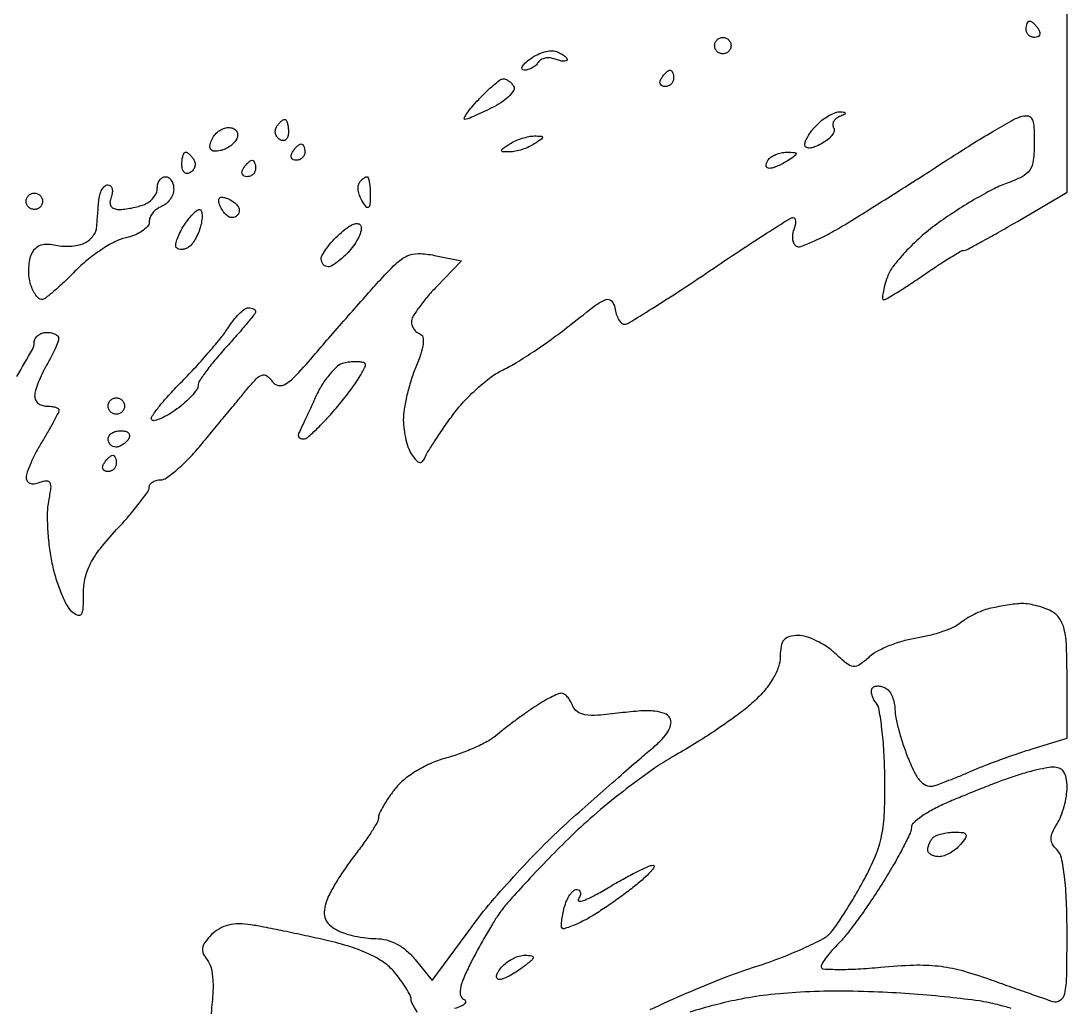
# Model space of a CAD drawing. Extents: x 0 to 102, y 0 to 135.
# Drawn here: x 90.72 to 101.52, y 110.63 to 120.81 of the extents above; entities that cross this region are included whole.
import ezdxf

# ---------------------------------------------------------------- set-up
doc = ezdxf.new("R2010")
doc.units = 0
doc.header["$MEASUREMENT"] = 0

msp = doc.modelspace()

# ---------------------------------------------------------------- linework, layer by layer
for points in [[(90.678333, 117.136443, 0.003456), (90.839839, 117.417135, 0.126296), (90.859058, 117.48825, -0.118737), (90.869317, 117.528588, -0.099275), (90.897283, 117.562936, -0.091082), (90.93873, 117.586006, -0.081742), (90.9873, 117.594, -0.048185), (91.03565, 117.58933, -0.070287), (91.076043, 117.575362, -0.093042), (91.102648, 117.554763, -0.195856), (91.111202, 117.53055, -0.082449), (91.103377, 117.494146, -0.01178), (91.073569, 117.42361, -0.013124), (91.033812, 117.341228, -0.01086), (90.9873, 117.2556, 0.018313), (90.940801, 117.166867, 0.018436), (90.901031, 117.075164, 0.018599), (90.872375, 116.992884, 0.067503), (90.863398, 116.93835, 0.120263), (90.872037, 116.898024, 0.103836), (90.898557, 116.863664, 0.094731), (90.939062, 116.840601, 0.082366), (90.9873, 116.8326, -0.030066), (91.035917, 116.829674, -0.046772), (91.076923, 116.820775, -0.059331), (91.105471, 116.807831, -0.26243), (91.1142, 116.792345, -0.117594), (91.107932, 116.766063, -0.005239), (91.06459, 116.682547, -0.008579), (91.010019, 116.584142, -0.006006), (90.945316, 116.475095, 0.014994), (90.88064, 116.361486, 0.017184), (90.825949, 116.249183, 0.016497), (90.786282, 116.151525, 0.087666), (90.776116, 116.095005, 0.140919), (90.786631, 116.058013, 0.169432), (90.814644, 116.035443, 0.120928), (90.859037, 116.030906, 0.05695), (90.91521, 116.045407, -0.068749), (90.98498, 116.061679, -0.315199), (91.019136, 116.042176, -0.143973), (91.028065, 115.985138, -0.01565), (91.006374, 115.852402, 0.044466), (90.993581, 115.730317, 0.017722), (90.996935, 115.561889, 0.017373), (91.013421, 115.379386, 0.020926), (91.041989, 115.209574, 0.021867), (91.082994, 115.050483, 0.02382), (91.136782, 114.900152, 0.024188), (91.194758, 114.776879, 0.097835), (91.246926, 114.712765, 0.070765), (91.30949, 114.674284, 0.367907), (91.345343, 114.685176, 0.131561), (91.36427, 114.744432, 0.011885), (91.368, 114.901334, -0.057662), (91.38637, 115.060089, -0.062175), (91.440464, 115.2062, -0.048346), (91.541356, 115.361752, -0.019619), (91.7064, 115.553287, 0.009902), (91.836035, 115.697948, 0.013928), (91.945395, 115.832353, 0.01011), (92.030071, 115.947291, 0.154902), (92.0448, 115.993694, -0.15046), (92.053901, 116.023252, -0.098536), (92.079508, 116.048433, -0.081645), (92.11778, 116.065416, -0.063763), (92.162954, 116.0712, 0.157255), (92.225787, 116.091463, 0.022205), (92.333898, 116.176818, 0.023519), (92.456268, 116.293066, 0.018047), (92.578972, 116.43075, 0.000106), (92.705799, 116.583909, 0.000088), (92.840586, 116.74681, 0.000089), (92.963953, 116.896016, 0.000242), (93.051299, 117.0018, -0.016428), (93.151318, 117.115245, -0.127141), (93.210637, 117.152636, -0.246465), (93.260633, 117.143859, -0.074222), (93.315853, 117.0864, 0.198164), (93.380083, 117.045937, 0.188315), (93.455914, 117.061416, 0.063247), (93.565464, 117.153679, 0.008943), (93.761722, 117.374474, -0.001666), (93.919529, 117.557302, -0.001139), (94.09997, 117.763996, -0.001147), (94.274818, 117.962446, -0.00232), (94.4136, 118.117775, -0.016142), (94.59107, 118.302225, -0.083293), (94.707093, 118.38266, -0.115767), (94.824197, 118.407557, -0.044926), (94.989966, 118.389113), (95.270231, 118.332124), (95.011116, 118.064784, 0.016337), (94.911896, 117.955487, 0.020805), (94.828115, 117.848166, 0.019279), (94.766461, 117.754609, 0.136876), (94.752, 117.702772, 0.085805), (94.758638, 117.664376, 0.069387), (94.778017, 117.627238, 0.06967), (94.806717, 117.596957, 0.088059), (94.840568, 117.578577, -0.268093), (94.86986, 117.545526, -0.081206), (94.872593, 117.475956, -0.049118), (94.849425, 117.372815, -0.019169), (94.798268, 117.235845, 0.023052), (94.748251, 117.098688, 0.017913), (94.706223, 116.945501, 0.018243), (94.677331, 116.799575, 0.041145), (94.668695, 116.687267, 0.032865), (94.675787, 116.587845, 0.02733), (94.695973, 116.483762, 0.028193), (94.725167, 116.390241, 0.064237), (94.759736, 116.325, 0.032714), (94.803786, 116.270634, 0.157173), (94.838077, 116.251334, 0.262406), (94.866449, 116.260497, 0.089311), (94.890562, 116.298365, -0.041503), (94.919922, 116.355904, -0.005828), (94.991546, 116.46853, -0.006621), (95.079831, 116.600006, -0.005584), (95.176649, 116.73685, -0.029956), (95.290847, 116.876119, -0.022719), (95.4315, 117.014891, -0.023172), (95.575943, 117.133354, -0.048545), (95.700177, 117.208424, 0.026348), (95.83603, 117.282502, 0.009513), (96.02114, 117.401394, 0.009405), (96.21933, 117.539547, 0.011037), (96.4017, 117.678082, -0.005941), (96.653501, 117.873439, -0.072594), (96.760049, 117.932065, -0.30717), (96.817259, 117.918188, -0.145297), (96.851734, 117.846494, 0.038604), (96.867246, 117.782223, 0.052887), (96.891474, 117.727919, 0.064966), (96.920161, 117.690579, 0.199058), (96.949057, 117.6786, 0.13803), (96.997423, 117.692211, 0.002297), (97.236941, 117.840133, 0.005737), (97.514468, 118.017752, 0.003758), (97.830383, 118.2285, -0.002807), (98.145039, 118.439275, -0.004381), (98.418582, 118.616867, -0.001358), (98.656928, 118.767747, -0.141339), (98.693861, 118.7784, -0.282486), (98.71, 118.768492, -0.108178), (98.716899, 118.741919, -0.065956), (98.713151, 118.70183, -0.035384), (98.698646, 118.654209, 0.059135), (98.68577, 118.603417, 0.068147), (98.686067, 118.553473, 0.07895), (98.698897, 118.511937, 0.140935), (98.722745, 118.485671, 0.231837), (98.771672, 118.480864, 0.015298), (98.906579, 118.536045, 0.01963), (99.068905, 118.61609, 0.013232), (99.2478, 118.719432, 0.00246), (99.463398, 118.853169, 0.001144), (99.741902, 119.02872, 0.001133), (100.033454, 119.214356, 0.001582), (100.2933, 119.381793, -0.004648), (100.530899, 119.532841, -0.005754), (100.755031, 119.668866, -0.004774), (100.945375, 119.778968, -0.042169), (101.03355, 119.819469, -0.096014), (101.10944, 119.831315, -0.262077), (101.154171, 119.803938, -0.113197), (101.176577, 119.72704, -0.014523), (101.1816, 119.55414, -0.027574), (101.171474, 119.370659, -0.123014), (101.134282, 119.270354, -0.126678), (101.054898, 119.200881, -0.029991), (100.891962, 119.130656, 0.033194), (100.75144, 119.069022, 0.01224), (100.561851, 118.964417, 0.012069), (100.359784, 118.83975, 0.01421), (100.174906, 118.711811, 0.023407), (100.005259, 118.574463, 0.023285), (99.848883, 118.421629, 0.023897), (99.725227, 118.275565, 0.078896), (99.665245, 118.16505, 0.015779), (99.636832, 118.07581, 0.028245), (99.620029, 118.000741, 0.030539), (99.614328, 117.945411, 0.426455), (99.626808, 117.9324, 0.134705), (99.655938, 117.940393, 0.003942), (99.766106, 118.006954, 0.00765), (99.894972, 118.088948, 0.005168), (100.0395, 118.1862, -0.005153), (100.184019, 118.283453, -0.00763), (100.312855, 118.365446, -0.003923), (100.423008, 118.432025, -0.134761), (100.45206, 118.44, 0.122245), (100.482538, 118.447565, 0.002148), (100.633344, 118.52817, 0.00527), (100.808438, 118.625123, 0.003472), (101.007867, 118.740153), (101.52, 119.040305), (101.52, 121.405426)], [(97.218323, 110.600701, -0.008763), (97.58925, 110.769168, -0.008788), (97.96151, 110.922719, -0.015663), (98.273622, 111.033941, 0.012733), (98.545928, 111.129184, 0.015491), (98.795531, 111.232634, 0.014093), (98.998376, 111.331139, 0.096397), (99.084877, 111.400016, 0.029125), (99.146637, 111.481611, 0.007443), (99.236752, 111.620733, 0.007558), (99.335017, 111.782899, 0.007601), (99.428145, 111.947658, 0.026825), (99.542985, 112.188071, 0.048788), (99.606119, 112.396219, 0.03992), (99.634729, 112.639214, 0.012586), (99.639204, 113.005158, 0.01146), (99.629924, 113.263856, 0.015024), (99.608949, 113.499375, 0.012528), (99.580935, 113.692669, 0.12184), (99.548109, 113.767894, -0.047851), (99.520097, 113.81274, -0.062442), (99.504072, 113.858338, -0.076761), (99.501701, 113.897785, -0.174799), (99.514216, 113.924416, -0.134445), (99.539585, 113.938878, -0.075499), (99.575134, 113.942449, -0.066233), (99.615039, 113.935069, -0.059678), (99.653171, 113.917379, -0.105342), (99.687758, 113.884275, -0.051394), (99.716895, 113.830262, -0.04776), (99.736711, 113.765413, -0.05032), (99.7434, 113.699119, 0.051271), (99.752085, 113.614643, 0.014556), (99.782746, 113.486023, 0.0145), (99.826071, 113.341953, 0.014874), (99.877342, 113.20187, 0.021157), (99.948622, 113.043498, 0.074057), (100.012863, 112.952181, 0.13197), (100.078774, 112.912001, 0.15123), (100.152292, 112.913115, 0.011934), (100.223569, 112.938264, 0.004005), (100.326433, 112.978289, 0.003982), (100.439591, 113.024414, 0.004544), (100.5471, 113.070389, -0.011058), (100.669732, 113.120953, -0.005047), (100.831964, 113.181808, -0.004995), (101.004236, 113.242513, -0.006854), (101.16045, 113.29343), (101.52, 113.405197), (101.52, 114.016122, 0.008816), (101.51407, 114.352401, 0.048753), (101.490153, 114.53159, 0.097781), (101.440964, 114.640258, 0.115356), (101.356362, 114.714623, 0.036688), (101.282475, 114.747447, 0.026089), (101.195669, 114.773592, 0.026479), (101.109737, 114.789889, 0.049612), (101.039112, 114.792386, 0.015144), (100.968128, 114.785688, 0.008106), (100.880921, 114.773347, 0.008064), (100.792257, 114.75786, 0.012479), (100.7163, 114.741352, 0.034365), (100.642269, 114.717829, 0.021749), (100.559526, 114.680891, 0.021823), (100.481033, 114.637295, 0.037168), (100.4202, 114.593411, -0.069298), (100.349374, 114.548922, -0.022573), (100.234302, 114.503314, -0.022008), (100.10034, 114.4636, -0.023108), (99.965557, 114.436561, 0.031078), (99.828372, 114.40676, 0.025954), (99.687208, 114.358731, 0.026742), (99.562428, 114.301003, 0.062275), (99.478221, 114.242002, -0.030661), (99.37755, 114.161544, -0.182395), (99.313507, 114.145046, -0.14511), (99.246361, 114.17319, -0.017272), (99.123711, 114.280686, 0.041465), (99.035491, 114.350766, 0.03481), (98.931738, 114.41001, 0.036204), (98.828707, 114.450788, 0.076269), (98.743897, 114.4638, 0.062314), (98.653945, 114.452546, 0.154846), (98.598232, 114.417911, 0.134904), (98.568105, 114.35378, 0.042771), (98.559, 114.247531, -0.083639), (98.540915, 114.140173, -0.049197), (98.486263, 114.021662, -0.042808), (98.399371, 113.898907, -0.031583), (98.28405, 113.778706, -0.025921), (98.141914, 113.661124, -0.010028), (97.93366, 113.512683, -0.009897), (97.70108, 113.360501, -0.012063), (97.477334, 113.227748, 0.025832), (97.232849, 113.073439, 0.012222), (96.933493, 112.850967, 0.012077), (96.630876, 112.602371, 0.016706), (96.372695, 112.364123, 0.00554), (96.142801, 112.132216, 0.006124), (95.925756, 111.902806, 0.005721), (95.745229, 111.702706, 0.031084), (95.655659, 111.5874, 0.013281), (95.589279, 111.484229, 0.006016), (95.507614, 111.345843, 0.005952), (95.424905, 111.197697, 0.008111), (95.354116, 111.062078, 0.01806), (95.288419, 110.918347, 0.054503), (95.258309, 110.815083, 0.099406), (95.259919, 110.746122, 0.242075), (95.291617, 110.708221, -0.2303), (95.309455, 110.687835, -0.264328), (95.303108, 110.663054, -0.095881), (95.263904, 110.635533, -0.031389), (95.197495, 110.610678)], [(94.813301, 110.571522, -0.012865), (94.761208, 110.662764, -0.114579), (94.749185, 110.707085, 0.111028), (94.738184, 110.748797, 0.018356), (94.696905, 110.821613, 0.019382), (94.640917, 110.905017, 0.016061), (94.57516, 110.989381, 0.068837), (94.467499, 111.087517, 0.04101), (94.316724, 111.173789, 0.033713), (94.122089, 111.249356, 0.019603), (93.880025, 111.314721, 0.002829), (93.660277, 111.363602, 0.002584), (93.433261, 111.411528, 0.002583), (93.230031, 111.452243, 0.008413), (93.094849, 111.476246, 0.04048), (92.970451, 111.485967, 0.060855), (92.862585, 111.472469, 0.067657), (92.769753, 111.435266, 0.067385), (92.690079, 111.374593, 0.036049), (92.623577, 111.297742, 0.11777), (92.597151, 111.236406, 0.147915), (92.604255, 111.178153, 0.069528), (92.644545, 111.113009, -0.116553), (92.684821, 111.031853, -0.043904), (92.702736, 110.905503, -0.032612), (92.700664, 110.734234, -0.014328), (92.676669, 110.508622, 0.014509)], [(100.944355, 110.613436, -0.001205), (100.8009, 110.6518, 0.031897), (100.614417, 110.689593, 0.007662), (100.300967, 110.727661, 0.007839), (99.939103, 110.760263, 0.007698), (99.5742, 110.781738, 0.010875), (99.156334, 110.790781, 0.013585), (98.768456, 110.780197, 0.014899), (98.419411, 110.750723, 0.022784), (98.119563, 110.702457, 0.011868), (97.879138, 110.646444, 0.009726), (97.625011, 110.575544, 0.009854)]]:
    msp.add_lwpolyline(points, format="xyb")
for points in [[(101.134307, 120.8088, -0.151918), (101.152135, 120.803255, -0.038439), (101.176014, 120.783949, -0.035638), (101.201143, 120.756583, -0.029505), (101.2239, 120.7242, -0.082592), (101.237141, 120.691874, -0.161196), (101.234509, 120.664451, -0.182303), (101.216621, 120.646223, -0.108972), (101.186593, 120.6396, -0.093332), (101.152393, 120.64604, -0.09642), (101.123318, 120.664451, -0.099167), (101.103858, 120.69192, -0.105053), (101.097, 120.7242, -0.042167), (101.099736, 120.756589, -0.061769), (101.107959, 120.783949, -0.081139), (101.120041, 120.802501, -0.210953)], [(97.9668, 120.6396, -0.099038), (97.999087, 120.633141, -0.097945), (98.026549, 120.614749, -0.097945), (98.044941, 120.587287, -0.099038), (98.0514, 120.555, -0.099038), (98.044941, 120.522713, -0.097945), (98.026549, 120.495251, -0.097945), (97.999087, 120.476859, -0.099038), (97.9668, 120.4704, -0.099038), (97.934513, 120.476859, -0.097945), (97.907051, 120.495251, -0.097945), (97.888659, 120.522713, -0.099038), (97.8822, 120.555, -0.099038), (97.888659, 120.587287, -0.097945), (97.907051, 120.614749, -0.097945), (97.934513, 120.633141, -0.099038)], [(96.250106, 120.494238, -0.031525), (96.291947, 120.475077, -0.041071), (96.327295, 120.452192, -0.046369), (96.352113, 120.429102, -0.184241), (96.3594, 120.409997, -0.332453), (96.350015, 120.397442, -0.082705), (96.322919, 120.394122, -0.052586), (96.282843, 120.400105, -0.028296), (96.235209, 120.415354, 0.066719), (96.183996, 120.427516, 0.072258), (96.132812, 120.425245, 0.081026), (96.089487, 120.409416, 0.126981), (96.061016, 120.382105, -0.074671), (96.034803, 120.35115, -0.053157), (95.997568, 120.324966, -0.053084), (95.95558, 120.307184, -0.073765), (95.915238, 120.3012, -0.264798), (95.895148, 120.312642, -0.266032), (95.894794, 120.335712, -0.08248), (95.924607, 120.373401, -0.026401), (95.980136, 120.418689, -0.044944), (96.049698, 120.460532, -0.044744), (96.125719, 120.489345, -0.048531), (96.196727, 120.501965, -0.111787)], [(97.421893, 120.3012, -0.210953), (97.436159, 120.294901, -0.081139), (97.448241, 120.276349, -0.061769), (97.456464, 120.248989, -0.042167), (97.4592, 120.2166, -0.105053), (97.452342, 120.18432, -0.099167), (97.432882, 120.156851, -0.09642), (97.403807, 120.13844, -0.093332), (97.369607, 120.132, -0.108972), (97.339579, 120.138623, -0.182303), (97.321691, 120.156851, -0.161196), (97.319059, 120.184274, -0.082592), (97.3323, 120.2166, -0.029505), (97.355057, 120.248983, -0.035638), (97.380186, 120.276349, -0.038439), (97.404065, 120.295655, -0.151918)], [(95.698757, 120.211426, -0.118716), (95.724784, 120.207544, -0.056435), (95.754747, 120.191287, -0.05135), (95.783788, 120.166201, -0.050577), (95.807273, 120.135603, -0.267515), (95.808517, 120.095232, -0.0679), (95.768495, 120.040064, -0.050864), (95.698027, 119.979986, -0.031781), (95.604967, 119.924103, -0.0074), (95.504699, 119.874119, -0.009894), (95.412198, 119.831935, -0.007412), (95.334091, 119.799532, -0.09489), (95.303117, 119.7936, -0.56505), (95.295603, 119.806075, -0.030594), (95.32496, 119.854208, -0.024003), (95.376237, 119.920712, -0.012018), (95.446966, 119.999926, -0.012808), (95.525278, 120.079323, -0.017006), (95.60068, 120.147163, -0.01437), (95.666036, 120.198932, -0.139109)], [(99.178393, 119.871521, -0.023655), (99.221349, 119.866595, -0.40557), (99.229046, 119.856229, -0.254039), (99.219282, 119.842821, -0.015145), (99.171823, 119.821995, 0.074132), (99.134606, 119.800128, 0.10206), (99.110041, 119.770253, 0.121787), (99.101876, 119.737228, 0.139281), (99.110742, 119.706019, -0.218511), (99.115063, 119.671156, -0.086917), (99.092264, 119.627399, -0.064226), (99.046755, 119.581581, -0.042302), (98.984369, 119.541068, -0.030081), (98.914206, 119.508783, -0.077962), (98.859974, 119.496912, -0.158704), (98.826565, 119.505617, -0.25564), (98.8128, 119.530781, -0.107952), (98.821591, 119.571025, -0.031196), (98.851852, 119.627416, -0.029803), (98.894862, 119.688371, -0.027841), (98.945743, 119.745257, -0.036107), (99.003975, 119.795636, -0.035965), (99.068923, 119.837186, -0.038316), (99.130854, 119.864891, -0.103096)], [(93.445693, 119.7936, -0.279105), (93.460086, 119.784887, -0.051652), (93.472041, 119.754856, -0.042195), (93.480294, 119.712246, -0.026751), (93.483, 119.661707, -0.067432), (93.476688, 119.615117, -0.140899), (93.457743, 119.584167, -0.190788), (93.429672, 119.573456, -0.136093), (93.39702, 119.582953, -0.090427), (93.367894, 119.609225, -0.095498), (93.350594, 119.643616, -0.099685), (93.347733, 119.680727, -0.108373), (93.359713, 119.714846, -0.031646), (93.381088, 119.744988, -0.037297), (93.405047, 119.770466, -0.040575), (93.428062, 119.788345, -0.145859)], [(92.864601, 119.709, -0.088769), (92.909597, 119.700948, -0.129021), (92.942468, 119.677936, -0.141484), (92.957929, 119.643527, -0.116171), (92.95429, 119.60325, -0.094989), (92.930478, 119.560763, -0.055843), (92.888079, 119.520546, -0.053079), (92.834782, 119.488499, -0.061011), (92.778336, 119.470204, -0.054411), (92.716851, 119.465098, -0.213542), (92.683336, 119.481149, -0.215418), (92.673149, 119.516704, -0.055332), (92.688648, 119.575954, -0.074942), (92.717501, 119.626815, -0.064529), (92.761394, 119.669918, -0.066848), (92.813038, 119.699072, -0.095395)], [(93.614893, 119.5398, -0.210953), (93.629159, 119.533501, -0.081139), (93.641241, 119.514949, -0.061769), (93.649464, 119.487589, -0.042167), (93.6522, 119.4552, -0.105053), (93.645342, 119.42292, -0.099167), (93.625882, 119.395451, -0.09642), (93.596807, 119.37704, -0.093332), (93.562607, 119.3706, -0.108972), (93.532579, 119.377223, -0.182303), (93.514691, 119.395451, -0.161196), (93.512059, 119.422874, -0.082592), (93.5253, 119.4552, -0.029505), (93.548057, 119.487583, -0.035638), (93.573186, 119.514949, -0.038439), (93.597065, 119.534255, -0.151918)], [(96.021, 119.621809, -0.012417), (96.094327, 119.619988, -0.399741), (96.1056, 119.608141, -0.246842), (96.095957, 119.589799, -0.007261), (96.021, 119.5398, -0.038252), (95.963133, 119.508392, -0.027073), (95.8941, 119.481881, -0.027466), (95.824961, 119.463665, -0.050718), (95.7672, 119.457791, -0.012417), (95.693873, 119.459612, -0.399741), (95.6826, 119.471459, -0.246842), (95.692243, 119.489801, -0.007261), (95.7672, 119.5398, -0.038252), (95.825067, 119.571208, -0.027073), (95.8941, 119.597719, -0.027466), (95.963239, 119.615935, -0.050718)], [(92.420507, 119.4552, -0.145859), (92.438138, 119.449945, -0.040575), (92.461153, 119.432066, -0.037297), (92.485112, 119.406588, -0.031646), (92.506487, 119.376446, -0.108373), (92.518467, 119.342327, -0.099685), (92.515606, 119.305216, -0.095498), (92.498306, 119.270825, -0.090427), (92.46918, 119.244553, -0.136093), (92.436528, 119.235056, -0.190788), (92.408457, 119.245767, -0.140899), (92.389512, 119.276717, -0.067432), (92.3832, 119.323307, -0.026751), (92.385906, 119.373846, -0.042195), (92.394159, 119.416456, -0.051652), (92.406114, 119.446487, -0.279105)], [(98.627443, 119.453905, -0.012098), (98.70802, 119.451224, -0.343021), (98.722764, 119.438337, -0.295079), (98.714897, 119.41877, -0.010223), (98.6436, 119.3706, -0.021347), (98.589993, 119.339115, -0.021318), (98.533872, 119.312301, -0.021733), (98.482994, 119.293171, -0.074451), (98.448257, 119.287295, -0.157323), (98.426652, 119.293817, -0.195945), (98.415278, 119.311232, -0.128516), (98.417013, 119.33827, -0.058538), (98.4321, 119.3706, -0.101161), (98.462524, 119.402919, -0.052761), (98.51105, 119.429968, -0.049393), (98.568843, 119.448125, -0.053738)], [(93.107293, 119.3706, -0.210953), (93.121559, 119.364301, -0.081139), (93.133641, 119.345749, -0.061769), (93.141864, 119.318389, -0.042167), (93.1446, 119.286, -0.105053), (93.137742, 119.25372, -0.099167), (93.118282, 119.226251, -0.09642), (93.089207, 119.20784, -0.093332), (93.055007, 119.2014, -0.108972), (93.024979, 119.208023, -0.182303), (93.007091, 119.226251, -0.161196), (93.004459, 119.253674, -0.082592), (93.0177, 119.286, -0.029505), (93.040457, 119.318383, -0.035638), (93.065586, 119.345749, -0.038439), (93.089465, 119.365055, -0.151918)], [(92.214, 119.2014, -0.151099), (92.246264, 119.191422, -0.09843), (92.273749, 119.163343, -0.081424), (92.292288, 119.121379, -0.063461), (92.2986, 119.071845, -0.088478), (92.289118, 119.018678, -0.06652), (92.261323, 118.966042, -0.065663), (92.220211, 118.921895, -0.081035), (92.1717, 118.893594, 0.070183), (92.123186, 118.866676, 0.063345), (92.082077, 118.826558, 0.066804), (92.054251, 118.779891, 0.101409), (92.0448, 118.733771, -0.180342), (92.027496, 118.687356, -0.064942), (91.974008, 118.639739, -0.053943), (91.896038, 118.598159, -0.041505), (91.803807, 118.569713, 0.065366), (91.691546, 118.529148, 0.026243), (91.550415, 118.446499, 0.025425), (91.405735, 118.340326, 0.029282), (91.279611, 118.224591, -0.010229), (91.166586, 118.112653, -0.01453), (91.061298, 118.018231, -0.010493), (90.97095, 117.94502, -0.166518), (90.934105, 117.9324, -0.188606), (90.906721, 117.943111, -0.051394), (90.87544, 117.978602, -0.044409), (90.845567, 118.029472, -0.033734), (90.821883, 118.089682, -0.048958), (90.806824, 118.160507, -0.032691), (90.802985, 118.243389, -0.032894), (90.80993, 118.325066, -0.054006), (90.827648, 118.392075, -0.086339), (90.863363, 118.451839, -0.110594), (90.914649, 118.489991, -0.100262), (90.981392, 118.504878, -0.060709), (91.062216, 118.496631, 0.038354), (91.14001, 118.48517, 0.029547), (91.22583, 118.484266, 0.030291), (91.306573, 118.493111, 0.060583), (91.368, 118.511488, 0.061097), (91.417162, 118.540541, 0.054154), (91.460108, 118.581687, 0.057246), (91.490797, 118.628098, 0.09782), (91.50336, 118.67265, 0.000549), (91.507483, 118.72491, 0.000215), (91.513063, 118.797038, 0.000213), (91.519032, 118.875073, 0.000265), (91.52451, 118.9476, -0.045961), (91.535407, 119.012353, -0.062929), (91.557544, 119.067097, -0.07948), (91.586863, 119.104213, -0.188066), (91.619145, 119.1168, -0.184534), (91.646266, 119.106438, -0.147206), (91.662714, 119.079523, -0.100118), (91.665042, 119.038491, -0.055937), (91.652394, 118.9899, 0.076193), (91.640937, 118.937263, 0.157945), (91.651272, 118.896969, 0.166535), (91.682685, 118.871754, 0.086801), (91.73273, 118.863, 0.031055), (91.791794, 118.866672, 0.01719), (91.863168, 118.878084, 0.017087), (91.934951, 118.894673, 0.026289), (91.995581, 118.914351, 0.070559), (92.04674, 118.942786, 0.063449), (92.090091, 118.985236, 0.066819), (92.119432, 119.034662, 0.100912), (92.1294, 119.083551, -0.070083), (92.135744, 119.128591, -0.085896), (92.154251, 119.166782, -0.100138), (92.181739, 119.192316, -0.138107)], [(94.291693, 119.2014, -0.326259), (94.306172, 119.190826, -0.030594), (94.31766, 119.145485, -0.030006), (94.325508, 119.084015, -0.01845), (94.327705, 119.01105, -0.012382), (94.324639, 118.913986, -0.204688), (94.310572, 118.885602, -0.422266), (94.288772, 118.887619, -0.02886), (94.248687, 118.943561, -0.045296), (94.222042, 118.995561, -0.049042), (94.206048, 119.050156, -0.054724), (94.202229, 119.09924, -0.131214), (94.212675, 119.133911, -0.036773), (94.23139, 119.159736, -0.040854), (94.253092, 119.181575, -0.044834), (94.274468, 119.196747, -0.132684)], [(90.8604, 119.0322, -0.099038), (90.892687, 119.025741, -0.097945), (90.920149, 119.007349, -0.097945), (90.938541, 118.979887, -0.099038), (90.945, 118.9476, -0.099038), (90.938541, 118.915313, -0.097945), (90.920149, 118.887851, -0.097945), (90.892687, 118.869459, -0.099038), (90.8604, 118.863, -0.099038), (90.828113, 118.869459, -0.097945), (90.800651, 118.887851, -0.097945), (90.782259, 118.915313, -0.099038), (90.7758, 118.9476, -0.099038), (90.782259, 118.979887, -0.097945), (90.800651, 119.007349, -0.097945), (90.828113, 119.025741, -0.099038)], [(92.852808, 118.97654, -0.049969), (92.8997, 118.952941, -0.054875), (92.939389, 118.921124, -0.062056), (92.966487, 118.886312, -0.135188), (92.9754, 118.853949, -0.099038), (92.969632, 118.825116, -0.097945), (92.953208, 118.800592, -0.097945), (92.928684, 118.784168, -0.099038), (92.899851, 118.7784, -0.135188), (92.867488, 118.787313, -0.062056), (92.832676, 118.814411, -0.054875), (92.800859, 118.8541, -0.049969), (92.77726, 118.900992, -0.051615), (92.763302, 118.952776, -0.240886), (92.772517, 118.981283, -0.240886), (92.801024, 118.990498, -0.051615)], [(92.56483, 118.863, -0.309351), (92.583122, 118.850485, -0.075647), (92.591514, 118.81291, -0.05172), (92.589607, 118.757856, -0.029462), (92.576568, 118.692482, -0.032984), (92.553603, 118.623579, -0.031945), (92.52157, 118.557526, -0.033609), (92.485808, 118.503249, -0.092118), (92.45196, 118.47251, -0.058742), (92.418194, 118.456769, -0.065712), (92.382954, 118.450078, -0.075182), (92.351644, 118.45302, -0.136244), (92.32941, 118.46559, -0.233045), (92.319993, 118.49331, -0.042659), (92.331922, 118.547752, -0.03802), (92.358347, 118.614498, -0.026324), (92.397689, 118.685562, -0.021221), (92.444242, 118.753509, -0.028109), (92.492496, 118.810878, -0.027954), (92.536421, 118.852574, -0.177707)], [(94.2307, 118.6926, -0.143082), (94.232469, 118.645485, -0.045481), (94.20896, 118.57852, -0.04114), (94.167682, 118.504855, -0.03566), (94.11307, 118.435105, -0.022005), (94.050899, 118.372204, -0.026543), (93.987055, 118.319065, -0.02675), (93.929725, 118.280878, -0.134326), (93.892888, 118.2708, -0.112972), (93.865618, 118.277041, -0.100228), (93.8424, 118.294683, -0.094146), (93.826821, 118.321059, -0.086657), (93.8214, 118.352104, -0.133532), (93.832886, 118.394347, -0.025628), (93.876954, 118.461282, -0.025657), (93.938117, 118.536181, -0.021175), (94.010518, 118.609599, -0.028825), (94.089176, 118.674835, -0.068675), (94.155757, 118.711003, -0.131198), (94.203477, 118.715771, -0.278839)], [(93.06973, 117.8478, -0.048237), (93.098383, 117.845029, -0.068236), (93.122607, 117.836757, -0.088418), (93.138927, 117.824563, -0.190433), (93.1446, 117.810208, -0.169794), (93.136091, 117.785874, -0.003874), (93.057739, 117.689084, -0.008233), (92.962224, 117.576764, -0.00543), (92.848904, 117.450658, 0.011649), (92.735428, 117.321174, 0.015645), (92.639169, 117.198424, 0.012734), (92.565803, 117.093064, 0.13751), (92.550146, 117.0441, -0.146632), (92.535739, 117.001678, -0.029041), (92.484936, 116.938419, -0.028494), (92.414848, 116.869205, -0.023137), (92.332455, 116.803136, -0.021548), (92.247057, 116.746384, -0.0329), (92.168078, 116.705501, -0.034748), (92.103817, 116.682594, -0.270941), (92.074264, 116.690336, -0.360605), (92.071318, 116.72185, -0.014731), (92.143311, 116.820917, -0.019844), (92.243356, 116.940282, -0.012037), (92.370493, 117.073693, 0.009583), (92.511019, 117.219711, 0.008401), (92.652269, 117.377462, 0.008474), (92.77501, 117.524219, 0.024888), (92.852573, 117.630643, -0.022377), (92.912537, 117.713792, -0.028975), (92.975056, 117.78401, -0.029304), (93.03211, 117.834741, -0.168626)], [(94.266594, 117.277378, 0.090173), (94.231886, 117.287877, 0.028891), (94.177887, 117.29091, 0.027761), (94.116159, 117.287379, 0.027728), (94.055179, 117.27703, 0.12502), (93.989, 117.243222, 0.037937), (93.909628, 117.162006, 0.035362), (93.831274, 117.053948, 0.032013), (93.766003, 116.932364, -0.000993), (93.70911, 116.808529, -0.001243), (93.655822, 116.693895, -0.000998), (93.610669, 116.59789, -0.009702), (93.590681, 116.55765, 0.111818), (93.584313, 116.533487, 0.167991), (93.590652, 116.512838, 0.150655), (93.609196, 116.499003, 0.085691), (93.637016, 116.4942, 0.181689), (93.682241, 116.511195, 0.012791), (93.783373, 116.604374, 0.016773), (93.900239, 116.725578, 0.011791), (94.023753, 116.869262, 0.013746), (94.136986, 117.015467, 0.023689), (94.221863, 117.143859, 0.021206), (94.27702, 117.246192, 0.407883)], [(91.7064, 116.9172, -0.099038), (91.738687, 116.910741, -0.097945), (91.766149, 116.892349, -0.097945), (91.784541, 116.864887, -0.099038), (91.791, 116.8326, -0.099038), (91.784541, 116.800313, -0.097945), (91.766149, 116.772851, -0.097945), (91.738687, 116.754459, -0.099038), (91.7064, 116.748, -0.099038), (91.674113, 116.754459, -0.097945), (91.646651, 116.772851, -0.097945), (91.628259, 116.800313, -0.099038), (91.6218, 116.8326, -0.099038), (91.628259, 116.864887, -0.097945), (91.646651, 116.892349, -0.097945), (91.674113, 116.910741, -0.099038)], [(91.753693, 116.5788, -0.066118), (91.800361, 116.572602, -0.138808), (91.831483, 116.553949, -0.191142), (91.842432, 116.526318, -0.139169), (91.8333, 116.4942, -0.06081), (91.807395, 116.461839, -0.051032), (91.772989, 116.434451, -0.053229), (91.735719, 116.415801, -0.089642), (91.701407, 116.4096, -0.105429), (91.671033, 116.416077, -0.099231), (91.645185, 116.434451, -0.096318), (91.627859, 116.461905, -0.092995), (91.6218, 116.4942, -0.153634), (91.631954, 116.526465, -0.097988), (91.660544, 116.553949, -0.080552), (91.703262, 116.572494, -0.062283)], [(91.669093, 116.325, -0.210953), (91.683359, 116.318701, -0.081139), (91.695441, 116.300149, -0.061769), (91.703664, 116.272789, -0.042167), (91.7064, 116.2404, -0.105053), (91.699542, 116.20812, -0.099167), (91.680082, 116.180651, -0.09642), (91.651007, 116.16224, -0.093332), (91.616807, 116.1558, -0.108972), (91.586779, 116.162423, -0.182303), (91.568891, 116.180651, -0.161196), (91.566259, 116.208074, -0.082592), (91.5795, 116.2404, -0.029505), (91.602257, 116.272783, -0.035638), (91.627386, 116.300149, -0.038439), (91.651265, 116.319455, -0.151918)], [(96.298605, 113.867163, 0.08944), (96.261118, 113.857773, 0.012903), (96.18979, 113.823349, 0.014288), (96.106823, 113.77759, 0.011782), (96.021, 113.724242, 0.009328), (95.927706, 113.660638, 0.006017), (95.821926, 113.583664, 0.006048), (95.720269, 113.505871, 0.011334), (95.6403, 113.440144, -0.050548), (95.55081, 113.37765, -0.019888), (95.416517, 113.309631, -0.019443), (95.264414, 113.247077, -0.022984), (95.116086, 113.200325, 0.038077), (94.964978, 113.147638, 0.031455), (94.813216, 113.069687, 0.032506), (94.680286, 112.97828, 0.059298), (94.587336, 112.885252, 0.015791), (94.520817, 112.794959, 0.019256), (94.464635, 112.706305, 0.018094), (94.423549, 112.629307, 0.113983), (94.4136, 112.58623, -0.128691), (94.401554, 112.540204, -0.012214), (94.341565, 112.439301, -0.014971), (94.262295, 112.321098, -0.01125), (94.168376, 112.195789, 0.015825), (94.070468, 112.062638, 0.014875), (93.979047, 111.920833, 0.015029), (93.905569, 111.790342, 0.048635), (93.86821, 111.698302, 0.056831), (93.852071, 111.606946, 0.113107), (93.863998, 111.534852, 0.114304), (93.905991, 111.475633, 0.058807), (93.980973, 111.423352, 0.044887), (94.062052, 111.388912, 0.023179), (94.168455, 111.359965, 0.022843), (94.281455, 111.340149, 0.03199), (94.38371, 111.3336, -0.063827), (94.495034, 111.319331, -0.058539), (94.602694, 111.277337, -0.055411), (94.702824, 111.208899, -0.046882), (94.791848, 111.116507), (94.964953, 110.899413), (95.374312, 111.456933, -0.018483), (95.574364, 111.709284, -0.009624), (95.841175, 112.009521, -0.009557), (96.127238, 112.307572, -0.014384), (96.388786, 112.555185, -0.001248), (96.638512, 112.777223, -0.001261), (96.888471, 112.997233, -0.001227), (97.107082, 113.187729, -0.00513), (97.240107, 113.300703, 0.028413), (97.340791, 113.394617, 0.05992), (97.404813, 113.479948, 0.087832), (97.431559, 113.553504, 0.183809), (97.420229, 113.612414, 0.165121), (97.364362, 113.658516, 0.065645), (97.266347, 113.681625, 0.041899), (97.120605, 113.684058, 0.014311), (96.909939, 113.66384, -0.011781), (96.67604, 113.640198, -0.057529), (96.543306, 113.645212, -0.116791), (96.463678, 113.677499, -0.147722), (96.415221, 113.73997, 0.04211), (96.391013, 113.790012, 0.051871), (96.36013, 113.83163, 0.060727), (96.327571, 113.859471, 0.164759)], [(101.37195, 113.103698, 0.038568), (101.295457, 113.094398, 0.011444), (101.18041, 113.068555, 0.011409), (101.052024, 113.033482, 0.012076), (100.9278, 112.993191, 0.006694), (100.788767, 112.942254, 0.003285), (100.613062, 112.873875, 0.003258), (100.431408, 112.80043, 0.004731), (100.27215, 112.733059, 0.020934), (100.134434, 112.666277, 0.029442), (100.018218, 112.594663, 0.029347), (99.933329, 112.527438, 0.213749), (99.9126, 112.481164, -0.110455), (99.899414, 112.422201, -0.008769), (99.828249, 112.277683, -0.011551), (99.735431, 112.107057, -0.008591), (99.625446, 111.922947, -0.009308), (99.502437, 111.732837, -0.00883), (99.370313, 111.544026, -0.008815), (99.247588, 111.381193, -0.030517), (99.160146, 111.282397, 0.016025), (99.091928, 111.209678, 0.020658), (99.03433, 111.138468, 0.018933), (98.991807, 111.076437, 0.141707), (98.982, 111.042529, 0.401), (99.003577, 111.01995, 0.009602), (99.162306, 111.015803, 0.015727), (99.360443, 111.020665, 0.009363), (99.595808, 111.038282, -0.014534), (99.938824, 111.060392, -0.0363), (100.18961, 111.051042, -0.039044), (100.425526, 111.006189, -0.019281), (100.716758, 110.914667, 0.000737), (100.921776, 110.841782, 0.000838), (101.118417, 110.772573, 0.00076), (101.285628, 110.714321, 0.004689), (101.37195, 110.6853, 0.233961), (101.44932, 110.696574, 0.192258), (101.496051, 110.766892, 0.047356), (101.51612, 110.945276, 0.004348), (101.52, 111.391413, 0.009832), (101.513538, 111.720025, 0.020222), (101.493039, 111.976468, 0.022022), (101.461646, 112.165884, 0.14529), (101.416368, 112.249392, -0.06453), (101.370323, 112.309149, -0.13268), (101.355037, 112.36574, -0.106729), (101.369046, 112.430622, -0.033247), (101.416368, 112.518964, 0.046021), (101.456098, 112.597904, 0.026783), (101.489558, 112.698624, 0.0266), (101.512463, 112.804018, 0.040224), (101.52, 112.897552, 0.043266), (101.511624, 112.994166, 0.112943), (101.484772, 113.058053, 0.149787), (101.438421, 113.093334, 0.099611)], [(100.360059, 112.4334, -0.024807), (100.446666, 112.429101, -0.263084), (100.474502, 112.409491, -0.264713), (100.471958, 112.375636, -0.025052), (100.4202, 112.3065, -0.048188), (100.371291, 112.257944, -0.041499), (100.311585, 112.216877, -0.04354), (100.250597, 112.188718, -0.086594), (100.198341, 112.1796, -0.05858), (100.15377, 112.18484, -0.077653), (100.116034, 112.200309, -0.096281), (100.090754, 112.223208, -0.162102), (100.0818, 112.2501, -0.065559), (100.085896, 112.281208, -0.03911), (100.098367, 112.316458, -0.038504), (100.116609, 112.350233, -0.053359), (100.1382, 112.377, -0.101309), (100.171108, 112.398724, -0.033162), (100.226636, 112.416833, -0.031477), (100.29258, 112.429242, -0.030779)], [(97.2477, 112.090761, -0.587703), (97.257646, 112.074019, -0.05308), (97.22124, 112.024364, -0.028251), (97.145701, 111.950292, -0.012695), (97.038824, 111.861412, -0.009888), (96.911403, 111.764836, -0.008028), (96.771173, 111.666257, -0.008126), (96.638959, 111.579556, -0.020809), (96.539787, 111.522437, -0.014362), (96.459104, 111.483241, -0.021964), (96.386867, 111.454425, -0.017918), (96.327886, 111.436191, -0.268536), (96.307869, 111.441531, -0.20632), (96.300005, 111.461308, -0.019143), (96.303592, 111.514977, -0.022147), (96.313542, 111.581123, -0.015547), (96.330323, 111.654544, -0.037599), (96.35487, 111.72599, -0.049278), (96.388215, 111.78637, -0.058458), (96.42481, 111.828107, -0.185632), (96.45886, 111.8412, -0.167125), (96.483768, 111.832635, -0.190242), (96.496508, 111.811011, -0.121719), (96.493653, 111.77782, -0.05644), (96.47507, 111.738429, 0.602896), (96.485587, 111.72054, 0.082961), (96.540595, 111.732343, 0.0296), (96.64709, 111.78197, 0.011732), (96.787327, 111.862027, -0.008765), (96.937419, 111.948896, -0.011504), (97.077568, 112.022595, -0.009124), (97.196375, 112.078945, -0.099501)], [(95.925609, 111.161709, -0.033911), (95.994216, 111.155702, -0.429216), (96.007459, 111.136543, -0.171056), (95.988496, 111.105258, -0.009873), (95.89908, 111.034809, -0.020935), (95.830428, 110.987265, -0.022834), (95.759956, 110.947087, -0.023065), (95.696958, 110.918469, -0.095355), (95.656072, 110.9106, -0.261389), (95.635841, 110.921952, -0.190817), (95.631364, 110.947877, -0.086589), (95.647627, 110.988734, -0.035302), (95.6826, 111.0375, -0.057041), (95.733065, 111.085861, -0.04444), (95.797427, 111.126333, -0.045691), (95.865193, 111.153493, -0.077508)]]:
    msp.add_lwpolyline(points, format="xyb", close=True)

doc.saveas('drawing.dxf')
